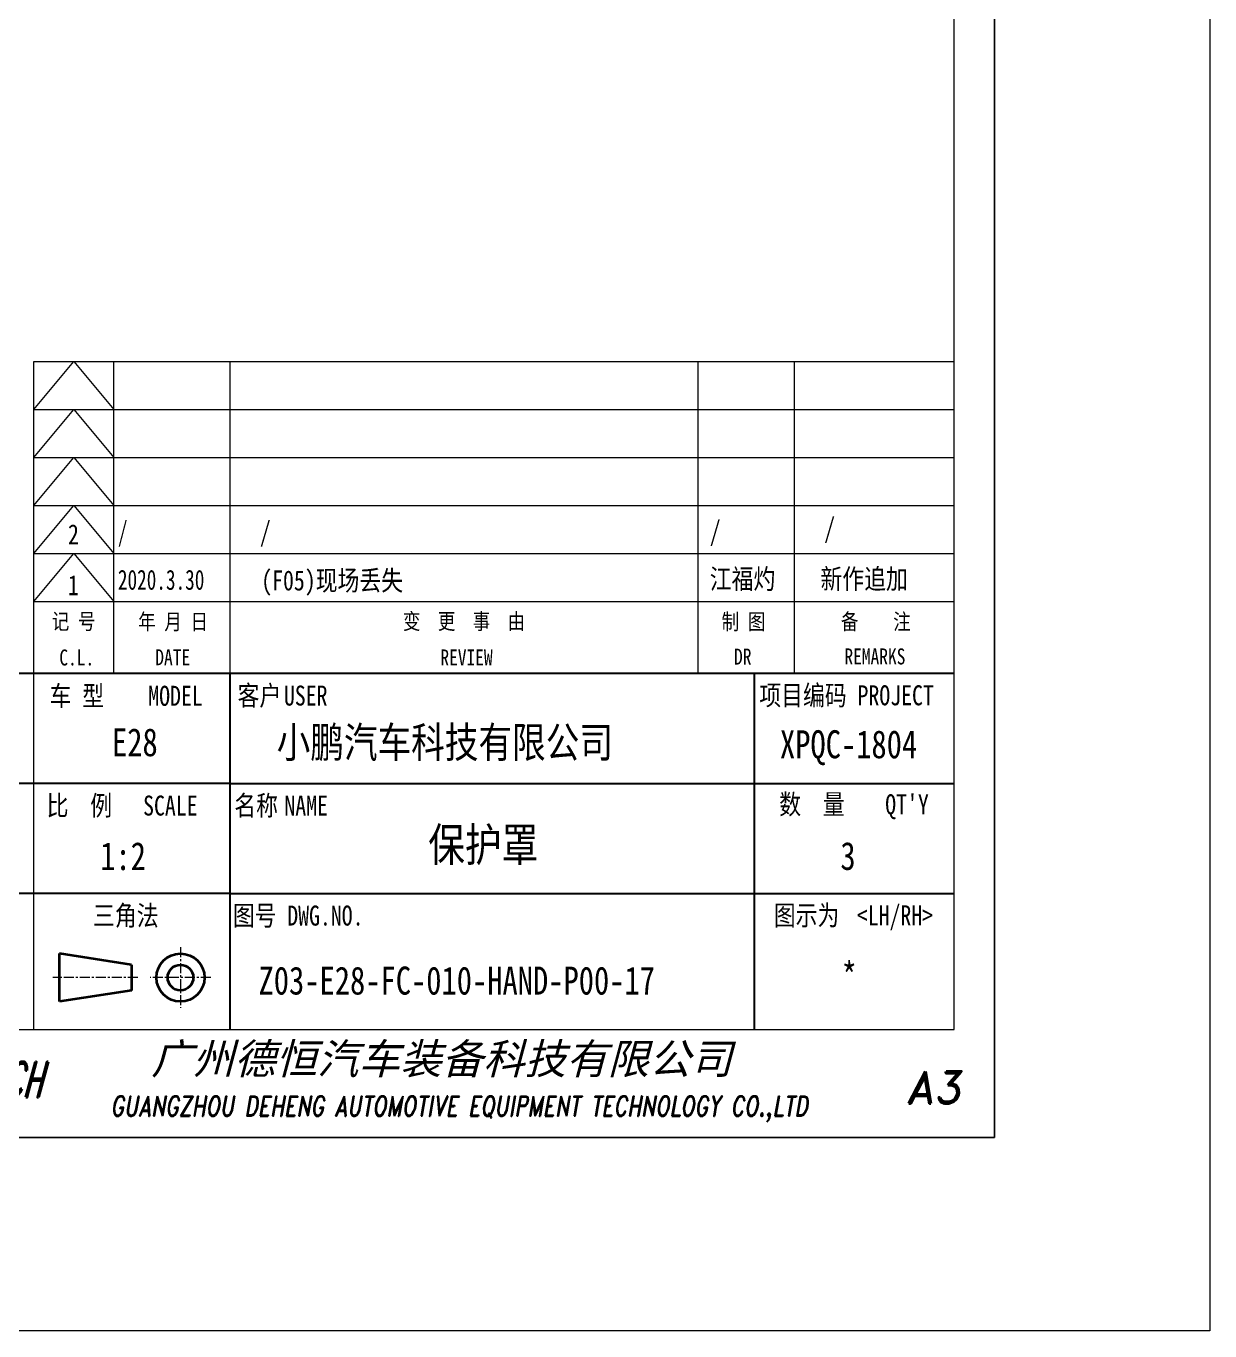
# Model space of a CAD drawing. Header units: millimetres. Extents: x 56439 to 57374, y -28702 to -27698.
# Drawn here: x 57078.7 to 57374.5, y -28701.5 to -28375.4 of the extents above; entities that cross this region are included whole.
import ezdxf
from ezdxf.enums import TextEntityAlignment as Align

# ---------------------------------------------------------------- set-up
doc = ezdxf.new("R2010")
doc.units = ezdxf.units.MM
doc.header["$LTSCALE"] = 0.5
doc.linetypes.add('AM_ISO08W050x2', pattern=[9, 6, -0.75, 1.5, -0.75])
doc.linetypes.add('CENTER', pattern=[2, 1.25, -0.25, 0.25, -0.25])
for name, color, linetype, lineweight in [('中心线', 2, 'AM_ISO08W050x2', 18), ('图框', 7, 'Continuous', 18), ('标注线', 3, 'Continuous', 18)]:
    doc.layers.add(name, color=color, linetype=linetype, lineweight=lineweight)
for name, color, linetype in [('图\\M+19E79\\M+195B6\\M+18E9A', 7, 'Continuous'), ('图号', 7, 'Continuous'), ('图名', 7, 'Continuous'), ('数量', 7, 'Continuous'), ('车型', 7, 'Continuous')]:
    doc.layers.add(name, color=color, linetype=linetype)
doc.layers.add('打印', color=7, linetype='Continuous', lineweight=15, plot=False)
doc.layers.add('打印-禁用', color=7, linetype='Continuous', lineweight=15, plot=False)
doc.styles.add('STYLE1', font='')
doc.styles.add('国标', font='simfang.ttf', dxfattribs={"width": 0.8})
doc.styles.add('标题\\M+18E9A', font='romand.shx', dxfattribs={"oblique": 10, "bigfont": 'bigfont.shx'})
doc.styles.get('STYLE1').set_extended_font_data('SimSun')

# ---------------------------------------------------------------- blocks, each defined once
blk = doc.blocks.new('GZDEH零件A3图框V01版')
at = {"layer": '中心线', "color": 1, "linetype": 'CENTER', "lineweight": 5, "ltscale": 2}
for p, q in [((3175.82, -1822.66), (3175.82, -1830.26)), ((3170.49, -1826.46), (3159.89, -1826.46)), ((3179.62, -1826.46), (3172.02, -1826.46))]:
    blk.add_line(p, q, dxfattribs=at)
at = {"layer": '图\\M+19E79\\M+195B6\\M+18E9A', "color": 7}
blk.add_line((3272.49, -1788.46), (3092.49, -1788.46), dxfattribs=at)
at = {"layer": '图\\M+19E79\\M+195B6\\M+18E9A', "color": 9}
for p, q in [((3272.49, -1788.46), (3092.49, -1788.46)), ((3181.99, -1788.46), (3181.99, -1832.96)), ((3247.49, -1788.46), (3247.49, -1832.96)), ((3181.99, -1802.21), (3092.49, -1802.21)), ((3181.99, -1802.21), (3272.49, -1802.21)), ((3181.99, -1815.96), (3092.49, -1815.96)), ((3181.99, -1815.96), (3272.49, -1815.96))]:
    blk.add_line(p, q, dxfattribs=at)
at = {"layer": '图框', "linetype": 'Continuous'}
for p, q in [((3272.49, -1832.96), (3272.49, -1554.46)), ((3157.49, -1749.46), (3272.49, -1749.46)), ((3157.49, -1832.96), (3157.49, -1749.46)), ((2882.49, -1832.96), (3272.49, -1832.96))]:
    blk.add_line(p, q, dxfattribs=at)
at = {"layer": '图框', "color": 9}
for p, q in [((3157.49, -1755.46), (3162.49, -1749.46)), ((3162.49, -1749.46), (3167.49, -1755.46)), ((3167.49, -1788.46), (3167.49, -1749.46)), ((3240.49, -1788.46), (3240.49, -1749.46)), ((3252.49, -1749.46), (3252.49, -1788.46)), ((3157.49, -1755.46), (3272.49, -1755.46)), ((3157.49, -1761.46), (3162.49, -1755.46)), ((3162.49, -1755.46), (3167.49, -1761.46)), ((3157.49, -1761.46), (3272.49, -1761.46)), ((3157.49, -1767.46), (3162.49, -1761.46)), ((3162.49, -1761.46), (3167.49, -1767.46)), ((3157.49, -1767.46), (3272.49, -1767.46)), ((3157.49, -1773.46), (3162.49, -1767.46)), ((3162.49, -1767.46), (3167.49, -1773.46)), ((3157.49, -1773.46), (3272.49, -1773.46)), ((3157.49, -1779.46), (3162.49, -1773.46)), ((3162.49, -1773.46), (3167.49, -1779.46)), ((3157.49, -1779.46), (3272.49, -1779.46))]:
    blk.add_line(p, q, dxfattribs=at)
at = {"layer": '图框', "color": 9, "linetype": 'Continuous'}
blk.add_line((3181.99, -1749.46), (3181.99, -1832.96), dxfattribs=at)
at = {"layer": '图框', "color": 2, "linetype": 'ByBlock', "lineweight": 35}
for p, q in [((3169.69, -1824.86), (3160.69, -1823.46)), ((3160.69, -1829.46), (3160.69, -1823.46)), ((3169.69, -1824.86), (3169.69, -1828.06)), ((3169.69, -1828.06), (3160.69, -1829.46))]:
    blk.add_line(p, q, dxfattribs=at)
for radius in [3, 1.6]:
    blk.add_circle((3175.82, -1826.46), radius, dxfattribs=at)
at = {"layer": '打印-禁用', "linetype": 'Continuous'}
for p, q in [((3277.49, -1846.46), (3277.49, -1549.46)), ((2857.49, -1846.46), (3277.49, -1846.46))]:
    blk.add_line(p, q, dxfattribs=at)
at = {"layer": '图\\M+19E79\\M+195B6\\M+18E9A', "color": 9, "style": '国标', "width": 0.8}
for s, p in [('车 型', (3162.87, -1791.2)), ('MODEL', (3175.2, -1791.24))]:
    blk.add_text(s, height=2.5, dxfattribs=at).set_placement(p, align=Align.MIDDLE)
for s, p in [('客户', (3185.68, -1792.46)), ('USER', (3191.46, -1792.46))]:
    blk.add_text(s, height=2.5, dxfattribs=at).set_placement(p, align=Align.CENTER)
for s, p in [('项目编码 PROJECT', (3248.13, -1792.43)), ('比  例\u3000', (3159.1, -1806.21)), ('SCALE', (3171.15, -1806.21)), ('名称\u3000', (3182.54, -1806.21)), ('NAME', (3188.8, -1806.21)), ('数  量', (3250.61, -1806.05)), ("QT'Y ", (3263.86, -1806.05)), ('三角法', (3164.9, -1819.96)), ('图号', (3182.36, -1819.96)), ('DWG.NO.', (3189.16, -1819.96)), ('图示为', (3249.94, -1819.93)), ('<LH/RH>', (3260.31, -1819.93))]:
    blk.add_text(s, height=2.5, dxfattribs=at).set_placement(p)
at = {"layer": '图\\M+19E79\\M+195B6\\M+18E9A', "color": 7, "lineweight": -3, "style": 'STYLE1', "oblique": 15}
blk.add_text('广州德恒汽车装备科技有限公司', height=3.8, dxfattribs=at).set_placement((3172.16, -1838.51))
at = {"layer": '图\\M+19E79\\M+195B6\\M+18E9A', "color": 7, "style": '标题\\M+18E9A'}
for s, height, oblique, width, p in [('DEH-TECH', 4.4, 15, 0.6, (3149.16, -1839.21)), ('GUANGZHOU DEHENG AUTOMOTIVE EQUIPMENT TECHNOLOGY CO.,LTD ', 2.5, 10, 0.75, (3211.26, -1842.9))]:
    blk.add_text(s, height=height, dxfattribs=dict(at, oblique=oblique, width=width)).set_placement(p, align=Align.MIDDLE)
at = {"layer": '图\\M+19E79\\M+195B6\\M+18E9A', "color": 7, "style": '标题\\M+18E9A', "oblique": 10}
blk.add_text('A3', height=4, dxfattribs=at).set_placement((3269.91, -1840.2), align=Align.MIDDLE)
at = {"layer": '图框', "color": 9, "style": '国标', "width": 0.8}
for s, p in [('记 号', (3162.47, -1782.94)), ('年 月 日', (3174.9, -1782.98)), ('变  更  事  由', (3211.24, -1782.93)), ('C.L.', (3162.86, -1787.45)), ('DATE', (3174.85, -1787.42)), ('REVIEW', (3211.55, -1787.45))]:
    blk.add_text(s, height=2, dxfattribs=at).set_placement(p, align=Align.CENTER)
for s, p in [('制 图', (3246.15, -1781.95)), ('备    注', (3262.68, -1781.92)), ('DR', (3246.06, -1786.34)), ('REMARKS', (3262.57, -1786.32))]:
    blk.add_text(s, height=2, dxfattribs=at).set_placement(p, align=Align.MIDDLE)
blk = doc.blocks.new('DEH A3')
at = {"layer": '图框'}
blk.add_blockref('GZDEH零件A3图框V01版', (-2857.49, 1846.46), dxfattribs=at)

msp = doc.modelspace()

# ---------------------------------------------------------------- linework, layer by layer
at = {"layer": '打印'}
msp.add_lwpolyline([(56480.637, -28059.214), (57320.637, -28059.214), (57320.637, -28653.214), (56480.637, -28653.214)], close=True, dxfattribs=at)
at = {"layer": '标注线'}
msp.add_lwpolyline([(56438.919, -27999.189), (57374.491, -27999.189), (57374.491, -28701.544), (56438.919, -28701.544)], close=True, dxfattribs=at)

# ---------------------------------------------------------------- block references
at = {"layer": '图框', "xscale": 2, "yscale": 2, "zscale": 2}
msp.add_blockref('DEH A3', (56480.637, -28653.214), dxfattribs=at)

# ---------------------------------------------------------------- texts
at = {"layer": '图\\M+19E79\\M+195B6\\M+18E9A', "color": 3, "style": '国标'}
for s, height, width, p in [('/', 5, 0.8, (57249.537, -28504.072)), ('/', 5, 0.8, (57278.127, -28503.331)), ('2', 5, 0.8, (57089.192, -28504.902)), ('/', 5, 0.705904, (57101.656, -28504.27)), ('/', 5, 0.8, (57137.127, -28504.27)), ('2020.3.30', 5, 0.705904, (57101.656, -28516.27)), ('(F05)现场丢失', 5, 0.8, (57137.471, -28516.439)), ('江福灼', 5, 0.8, (57249.537, -28516.072)), ('新作追加', 5, 0.8, (57277.2, -28516.051)), ('1', 5, 0.8, (57089.17, -28517.622)), ('小鹏汽车科技有限公司', 7.7, 0.8, (57141.327, -28558.252)), ('XPQC-1804', 7, 0.8, (57267.071, -28558.394)), ('1:2', 7, 0.8, (57097.238, -28586.348))]:
    msp.add_text(s, height=height, dxfattribs=dict(at, width=width)).set_placement(p)
at = {"layer": '图\\M+19E79\\M+195B6\\M+18E9A', "color": 3, "style": '国标', "width": 0.8}
msp.add_text('*', height=7, dxfattribs=at).set_placement((57284.38, -28616.381), align=Align.CENTER)
at = {"layer": '图号', "color": 3, "style": '国标', "width": 0.8}
msp.add_text('Z03-E28-FC-010-HAND-P00-17', height=7, dxfattribs=at).set_placement((57136.796, -28617.467))
at = {"layer": '图名', "color": 3, "style": '国标', "width": 0.8}
msp.add_text('保护罩', height=8.4, dxfattribs=at).set_placement((57192.941, -28584.187), align=Align.CENTER)
at = {"layer": '数量', "color": 3, "style": '国标', "width": 0.8}
msp.add_text('3', height=7, dxfattribs=at).set_placement((57284.073, -28586.317), align=Align.CENTER)
at = {"layer": '车型', "color": 3, "style": '国标', "width": 0.8}
msp.add_text('E28', height=7, dxfattribs=at).set_placement((57105.896, -28557.889), align=Align.CENTER)

doc.saveas('drawing.dxf')
